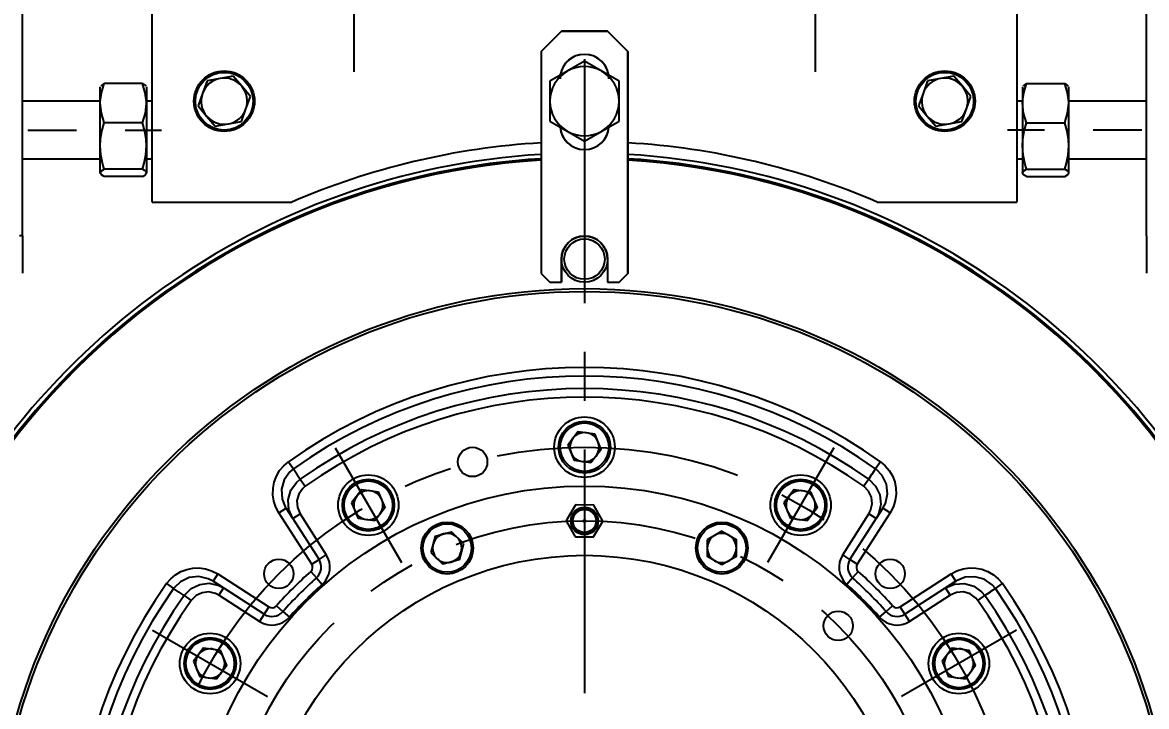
# Model space of a CAD drawing. Extents: x 4154 to 4364, y 2392 to 2546.
# Drawn here: x 4189.86 to 4220.61, y 2438.94 to 2457.64 of the extents above; entities that cross this region are included whole.
import ezdxf

# ---------------------------------------------------------------- set-up
doc = ezdxf.new("R2010")
doc.units = 0
doc.header["$LTSCALE"] = 1.5
doc.header["$MEASUREMENT"] = 0
doc.header["$PDSIZE"] = -1
doc.linetypes.add('CENTER', pattern=[10.16, 6.35, -1.27, 1.27, -1.27])
doc.layers.get('0').update_dxf_attribs({"color": 2})
doc.layers.add('1', color=7, linetype='Continuous')
doc.layers.add('SL', color=7, linetype='Continuous')
doc.styles.add('KWHS', font='ROMANS', dxfattribs={"bigfont": 'GHS'})
doc.styles.get("Standard").update_dxf_attribs({"font": 'romans.shx', "width": 0.9})
doc.dimstyles.get("Standard").update_dxf_attribs({"dimtxt": 0.18, "dimasz": 0.18, "dimexe": 0.18, "dimexo": 0.0625, "dimgap": 0.09, "dimtad": 0, "dimtih": 1, "dimtoh": 1, "dimdec": 4, "dimzin": 0, "dimdsep": 46, "dimtxsty": 'Standard', "dimcen": 0.09, "dimadec": 0, "dimazin": 0, "dimtfac": 1, "dimtdec": 4, "dimtofl": 0, "dimtmove": 0, "dimatfit": 0, "dimfxl": 1, "dimtolj": 1, "dimtzin": 0, "dimarcsym": 0})

# ---------------------------------------------------------------- blocks, each defined once
blk = doc.blocks.new('*D64')
at = {"layer": '1', "color": 1, "linetype": 'Continuous', "lineweight": 0}
for p, q in [((4198.823, 2477.369), (4160.116, 2477.369)), ((4160.616, 2475.869), (4160.616, 2412.051)), ((4175.171, 2410.551), (4160.116, 2410.551))]:
    blk.add_line(p, q, dxfattribs=at)
at = {"layer": '1', "color": 1, "linetype": 'Continuous'}
for points in [[(4160.366, 2475.869), (4160.866, 2475.869), (4160.616, 2477.369)], [(4160.366, 2412.051), (4160.866, 2412.051), (4160.616, 2410.551)]]:
    blk.add_solid(points, dxfattribs=at)
at = {"layer": 'Defpoints', "color": 0, "linetype": 'Continuous'}
for p in [(4199.323, 2477.369), (4160.616, 2410.551), (4175.671, 2410.551)]:
    blk.add_point(p, dxfattribs=at)
at = {"layer": '1', "color": 1, "linetype": 'Continuous', "insert": (4159.366, 2443.96), "char_height": 1.5, "attachment_point": 5, "rotation": 90, "style": 'KWHS'}
blk.add_mtext('\\A1;847.5', dxfattribs=at)

msp = doc.modelspace()

# ---------------------------------------------------------------- linework, layer by layer
at = {"color": 7, "linetype": 'Continuous'}
for p, q in [((4189.86238, 2451.81106), (4189.86238, 2468.65732)), ((4220.61051, 2451.81106), (4220.61051, 2468.65732)), ((4193.41024, 2452.73137), (4193.41024, 2458.25026)), ((4217.06264, 2458.25026), (4217.06264, 2452.73137)), ((4204.60571, 2457.40181), (4204.05382, 2456.84992)), ((4204.05382, 2456.84992), (4204.60571, 2457.40181)), ((4205.86717, 2457.40181), (4204.60571, 2457.40181)), ((4204.60571, 2457.40181), (4205.86717, 2457.40181)), ((4206.41906, 2456.84992), (4205.86717, 2457.40181)), ((4205.86717, 2457.40181), (4206.41906, 2456.84992)), ((4204.05382, 2456.84992), (4204.05382, 2450.77914)), ((4204.05382, 2456.84992), (4204.05382, 2450.77914)), ((4206.41906, 2450.77914), (4206.41906, 2456.84992)), ((4206.41906, 2456.84992), (4206.41906, 2450.77914)), ((4205.23644, 2456.58327), (4204.76339, 2456.31016)), ((4205.70949, 2456.31016), (4205.23644, 2456.58327)), ((4195.62643, 2456.17662), (4195.26818, 2456.11132)), ((4195.86211, 2455.89901), (4195.62643, 2456.17662)), ((4204.76339, 2456.31016), (4204.29035, 2456.03704)), ((4206.18254, 2456.03704), (4205.70949, 2456.31016)), ((4215.33677, 2456.17662), (4214.97852, 2456.11132)), ((4215.57244, 2455.89901), (4215.33677, 2456.17662)), ((4191.9911, 2455.4372), (4191.9911, 2455.88502)), ((4192.02009, 2455.92325), (4192.00566, 2455.89789)), ((4192.09672, 2455.97219), (4192.02009, 2455.92325)), ((4192.02308, 2455.72411), (4192.09672, 2455.97219)), ((4193.14693, 2455.97219), (4192.09672, 2455.97219)), ((4193.22058, 2455.72411), (4193.14693, 2455.97219)), ((4193.14693, 2455.97219), (4193.22357, 2455.92325)), ((4193.22357, 2455.92325), (4193.238, 2455.89789)), ((4193.25256, 2455.88502), (4193.25256, 2455.4372)), ((4194.90993, 2456.04603), (4194.78735, 2455.70313)), ((4195.26818, 2456.11132), (4194.90993, 2456.04603)), ((4196.09778, 2455.6214), (4195.86211, 2455.89901)), ((4204.29035, 2456.03704), (4204.29035, 2455.49081)), ((4206.18254, 2455.49081), (4206.18254, 2456.03704)), ((4214.62027, 2456.04603), (4214.49769, 2455.70313)), ((4214.97852, 2456.11132), (4214.62027, 2456.04603)), ((4215.80811, 2455.6214), (4215.57244, 2455.89901)), ((4217.22033, 2455.88502), (4217.22033, 2455.4372)), ((4217.24932, 2455.92325), (4217.23489, 2455.89789)), ((4217.32595, 2455.97219), (4217.24932, 2455.92325)), ((4217.25231, 2455.72411), (4217.32595, 2455.97219)), ((4217.32595, 2455.97219), (4218.37616, 2455.97219)), ((4218.44981, 2455.72411), (4218.37616, 2455.97219)), ((4218.37616, 2455.97219), (4218.4528, 2455.92325)), ((4218.4528, 2455.92325), (4218.46723, 2455.89789)), ((4218.48179, 2455.4372), (4218.48179, 2455.88502)), ((4191.99167, 2455.47525), (4192.02308, 2455.72411)), ((4193.25198, 2455.47525), (4193.22058, 2455.72411)), ((4194.78735, 2455.70313), (4194.66477, 2455.36023)), ((4195.9752, 2455.2785), (4196.09778, 2455.6214)), ((4214.49769, 2455.70313), (4214.37511, 2455.36023)), ((4215.68553, 2455.2785), (4215.80811, 2455.6214)), ((4215.68553, 2455.2785), (4215.80811, 2455.6214)), ((4217.2209, 2455.47525), (4217.25231, 2455.72411)), ((4218.48121, 2455.47525), (4218.44981, 2455.72411)), ((4191.9911, 2455.49081), (4189.86238, 2455.49081)), ((4191.9911, 2455.4372), (4191.99167, 2455.47525)), ((4191.9911, 2454.2673), (4191.9911, 2455.4372)), ((4192.02009, 2455.16431), (4191.9911, 2455.4372)), ((4193.22357, 2455.16431), (4193.25256, 2455.4372)), ((4193.25256, 2455.4372), (4193.25198, 2455.47525)), ((4193.41024, 2455.49081), (4193.25256, 2455.49081)), ((4193.25256, 2455.4372), (4193.25256, 2454.2673)), ((4194.66477, 2455.36023), (4194.90044, 2455.08262)), ((4195.85262, 2454.9356), (4195.9752, 2455.2785)), ((4204.29035, 2455.49081), (4204.29035, 2454.94459)), ((4206.18254, 2454.94459), (4206.18254, 2455.49081)), ((4214.37511, 2455.36023), (4214.61078, 2455.08262)), ((4215.56295, 2454.9356), (4215.68553, 2455.2785)), ((4215.56295, 2454.9356), (4215.68553, 2455.2785)), ((4217.22033, 2455.49081), (4217.06264, 2455.49081)), ((4217.22033, 2455.4372), (4217.2209, 2455.47525)), ((4217.22033, 2455.4372), (4217.22033, 2454.2673)), ((4217.24932, 2455.16431), (4217.22033, 2455.4372)), ((4218.4528, 2455.16431), (4218.48179, 2455.4372)), ((4218.48179, 2455.4372), (4218.48121, 2455.47525)), ((4220.61051, 2455.49081), (4218.48179, 2455.49081)), ((4218.48179, 2454.2673), (4218.48179, 2455.4372)), ((4192.09672, 2454.9022), (4192.02009, 2455.16431)), ((4193.14693, 2454.9022), (4193.22357, 2455.16431)), ((4194.90044, 2455.08262), (4195.13611, 2454.80501)), ((4195.49436, 2454.8703), (4195.85262, 2454.9356)), ((4204.29035, 2454.94459), (4204.76339, 2454.67147)), ((4205.70949, 2454.67147), (4206.18254, 2454.94459)), ((4214.61078, 2455.08262), (4214.84645, 2454.80501)), ((4215.2047, 2454.8703), (4215.56295, 2454.9356)), ((4217.32595, 2454.9022), (4217.24932, 2455.16431)), ((4218.37616, 2454.9022), (4218.4528, 2455.16431)), ((4191.99947, 2454.44008), (4192.0359, 2454.67216)), ((4192.0359, 2454.67216), (4192.09672, 2454.9022)), ((4193.14693, 2454.9022), (4192.09672, 2454.9022)), ((4193.20775, 2454.67216), (4193.14693, 2454.9022)), ((4193.24418, 2454.44008), (4193.20775, 2454.67216)), ((4195.13611, 2454.80501), (4195.49436, 2454.8703)), ((4204.76339, 2454.67147), (4205.23644, 2454.39836)), ((4205.23644, 2454.39836), (4205.70949, 2454.67147)), ((4214.84645, 2454.80501), (4215.2047, 2454.8703)), ((4217.2287, 2454.44008), (4217.26513, 2454.67216)), ((4217.26513, 2454.67216), (4217.32595, 2454.9022)), ((4217.32595, 2454.9022), (4218.37616, 2454.9022)), ((4218.43699, 2454.67216), (4218.37616, 2454.9022)), ((4218.47341, 2454.44008), (4218.43699, 2454.67216)), ((4191.9911, 2454.2673), (4191.99947, 2454.44008)), ((4193.25256, 2454.2673), (4193.24418, 2454.44008)), ((4217.22033, 2454.2673), (4217.2287, 2454.44008)), ((4218.48179, 2454.2673), (4218.47341, 2454.44008)), ((4191.9911, 2453.53251), (4191.9911, 2454.2673)), ((4192.0072, 2454.02703), (4191.9911, 2454.2673)), ((4192.05194, 2453.79284), (4192.0072, 2454.02703)), ((4193.19172, 2453.79284), (4193.23645, 2454.02703)), ((4193.23645, 2454.02703), (4193.25256, 2454.2673)), ((4193.25256, 2454.2673), (4193.25256, 2453.53251)), ((4217.22033, 2454.2673), (4217.22033, 2453.53251)), ((4217.23644, 2454.02703), (4217.22033, 2454.2673)), ((4217.28117, 2453.79284), (4217.23644, 2454.02703)), ((4218.42095, 2453.79284), (4218.46568, 2454.02703)), ((4218.46568, 2454.02703), (4218.48179, 2454.2673)), ((4218.48179, 2453.53251), (4218.48179, 2454.2673)), ((4189.86238, 2453.91399), (4191.9911, 2453.91399)), ((4192.09672, 2453.63241), (4192.05194, 2453.79284)), ((4193.14693, 2453.63241), (4193.19172, 2453.79284)), ((4193.25256, 2453.91399), (4193.41024, 2453.91399)), ((4217.06264, 2453.91399), (4217.22033, 2453.91399)), ((4217.32595, 2453.63241), (4217.28117, 2453.79284)), ((4218.37616, 2453.63241), (4218.42095, 2453.79284)), ((4218.48179, 2453.91399), (4220.61051, 2453.91399)), ((4191.9911, 2453.53251), (4191.99167, 2453.53961)), ((4191.9911, 2453.51978), (4191.9911, 2453.53251)), ((4192.02009, 2453.48155), (4191.9911, 2453.53251)), ((4191.99167, 2453.53961), (4192.02308, 2453.58608)), ((4192.09672, 2453.43261), (4192.02009, 2453.48155)), ((4192.02308, 2453.58608), (4192.09672, 2453.63241)), ((4193.14693, 2453.63241), (4192.09672, 2453.63241)), ((4193.14693, 2453.43261), (4192.09672, 2453.43261)), ((4193.22058, 2453.58608), (4193.14693, 2453.63241)), ((4193.14693, 2453.43261), (4193.22357, 2453.48155)), ((4193.25198, 2453.53961), (4193.22058, 2453.58608)), ((4193.22357, 2453.48155), (4193.25256, 2453.53251)), ((4193.25256, 2453.53251), (4193.25198, 2453.53961)), ((4193.25256, 2453.53251), (4193.25256, 2453.51978)), ((4217.22033, 2453.53251), (4217.2209, 2453.53961)), ((4217.22033, 2453.53251), (4217.22033, 2453.51978)), ((4217.24932, 2453.48155), (4217.22033, 2453.53251)), ((4217.2209, 2453.53961), (4217.25231, 2453.58608)), ((4217.32595, 2453.43261), (4217.24932, 2453.48155)), ((4217.25231, 2453.58608), (4217.32595, 2453.63241)), ((4217.32595, 2453.63241), (4218.37616, 2453.63241)), ((4217.32595, 2453.43261), (4218.37616, 2453.43261)), ((4218.44981, 2453.58608), (4218.37616, 2453.63241)), ((4218.37616, 2453.43261), (4218.4528, 2453.48155)), ((4218.48121, 2453.53961), (4218.44981, 2453.58608)), ((4218.4528, 2453.48155), (4218.48179, 2453.53251)), ((4218.48179, 2453.53251), (4218.48121, 2453.53961)), ((4218.48179, 2453.51978), (4218.48179, 2453.53251)), ((4193.41024, 2452.73137), (4194.98707, 2452.73137)), ((4194.98707, 2452.73137), (4197.23065, 2452.73137)), ((4213.24224, 2452.73137), (4215.48582, 2452.73137)), ((4215.48582, 2452.73137), (4217.06264, 2452.73137)), ((4189.86238, 2451.81106), (4189.78354, 2451.81106)), ((4204.60571, 2450.54261), (4204.60571, 2451.17334)), ((4204.60571, 2451.17334), (4204.60571, 2450.54261)), ((4205.86717, 2451.17334), (4205.86717, 2450.54261)), ((4205.86717, 2451.17334), (4205.86717, 2450.54261)), ((4204.05382, 2450.77914), (4204.29035, 2450.54261)), ((4204.05382, 2450.77914), (4204.29035, 2450.54261)), ((4206.18254, 2450.54261), (4206.41906, 2450.77914)), ((4206.41906, 2450.77914), (4206.18254, 2450.54261)), ((4204.29035, 2450.54261), (4204.60571, 2450.54261)), ((4204.29035, 2450.54261), (4204.60571, 2450.54261)), ((4205.86717, 2450.54261), (4206.18254, 2450.54261)), ((4205.86717, 2450.54261), (4206.18254, 2450.54261)), ((4205.06008, 2446.45516), (4204.77993, 2446.08977)), ((4205.06008, 2446.45516), (4205.51659, 2446.39524)), ((4205.69295, 2445.96994), (4205.51659, 2446.39524)), ((4204.77993, 2446.08977), (4204.9563, 2445.66446)), ((4205.69295, 2445.96994), (4205.41281, 2445.60454)), ((4196.89758, 2445.38977), (4197.00893, 2445.52233)), ((4197.00893, 2445.52233), (4197.14115, 2445.634)), ((4197.14115, 2445.634), (4197.27684, 2445.4424)), ((4197.27684, 2445.4424), (4197.17518, 2445.35644)), ((4197.27684, 2445.4424), (4197.366, 2445.30271)), ((4205.41281, 2445.60454), (4204.9563, 2445.66446)), ((4213.10312, 2445.2968), (4213.19604, 2445.4424)), ((4213.33174, 2445.634), (4213.19604, 2445.4424)), ((4213.22754, 2445.41887), (4213.19604, 2445.4424)), ((4213.3822, 2445.25597), (4213.22754, 2445.41887)), ((4213.33174, 2445.634), (4213.463, 2445.52313)), ((4213.463, 2445.52313), (4213.57392, 2445.39191)), ((4196.74881, 2445.07715), (4196.81005, 2445.24039)), ((4196.81005, 2445.24039), (4196.89758, 2445.38977)), ((4197.02243, 2445.13919), (4196.95039, 2444.88125)), ((4197.17518, 2445.35644), (4197.02243, 2445.13919)), ((4197.36089, 2445.06722), (4197.46185, 2445.15249)), ((4197.366, 2445.30271), (4197.36977, 2445.2968)), ((4197.36977, 2445.2968), (4197.46185, 2445.15249)), ((4197.46185, 2445.15249), (4197.59778, 2444.96106)), ((4213.01103, 2445.15249), (4212.8751, 2444.96106)), ((4213.01103, 2445.15249), (4213.10018, 2445.2922)), ((4213.01103, 2445.15249), (4213.19724, 2444.96624)), ((4213.10018, 2445.2922), (4213.10312, 2445.2968)), ((4213.4961, 2445.01814), (4213.3822, 2445.25597)), ((4213.57392, 2445.39191), (4213.66106, 2445.24386)), ((4213.66106, 2445.24386), (4213.72241, 2445.08339)), ((4196.71246, 2444.73101), (4196.71585, 2444.90593)), ((4196.71585, 2444.90593), (4196.74881, 2445.07715)), ((4196.95039, 2444.88125), (4196.96828, 2444.61274)), ((4197.13478, 2444.59409), (4197.20767, 2444.85071)), ((4197.20767, 2444.85071), (4197.36089, 2445.06722)), ((4197.52714, 2444.90132), (4197.42005, 2444.74951)), ((4197.59778, 2444.96106), (4197.52714, 2444.90132)), ((4199.14698, 2444.87075), (4198.86683, 2444.50536)), ((4199.14698, 2444.87075), (4199.60349, 2444.81083)), ((4199.77985, 2444.38552), (4199.60349, 2444.81083)), ((4210.97318, 2444.87075), (4210.69303, 2444.50536)), ((4210.97318, 2444.87075), (4211.42969, 2444.81083)), ((4211.60605, 2444.38552), (4211.42969, 2444.81083)), ((4213.00535, 2444.83054), (4212.8751, 2444.96106)), ((4213.0851, 2444.66432), (4213.00535, 2444.83054)), ((4213.19724, 2444.96624), (4213.31149, 2444.72929)), ((4213.52544, 2444.75472), (4213.4961, 2445.01814)), ((4213.72241, 2445.08339), (4213.75602, 2444.91429)), ((4213.75602, 2444.91429), (4213.76119, 2444.74194)), ((4196.73838, 2444.55799), (4196.71246, 2444.73101)), ((4196.79319, 2444.39187), (4196.73838, 2444.55799)), ((4196.96828, 2444.61274), (4197.05219, 2444.40087)), ((4197.15156, 2444.32731), (4197.13478, 2444.59409)), ((4197.42005, 2444.74951), (4197.36933, 2444.56941)), ((4197.36933, 2444.56941), (4197.38146, 2444.38206)), ((4198.86683, 2444.50536), (4199.0432, 2444.08005)), ((4210.69303, 2444.50536), (4210.8694, 2444.08005)), ((4213.06451, 2444.29868), (4213.10575, 2444.48043)), ((4213.10575, 2444.48043), (4213.0851, 2444.66432)), ((4213.31149, 2444.72929), (4213.34149, 2444.46736)), ((4213.39896, 2444.365), (4213.46625, 2444.4941)), ((4213.46625, 2444.4941), (4213.52544, 2444.75472)), ((4213.73718, 2444.56996), (4213.68501, 2444.40433)), ((4213.76119, 2444.74194), (4213.73718, 2444.56996)), ((4196.8749, 2444.2372), (4196.79319, 2444.39187)), ((4196.8749, 2444.2372), (4197.07393, 2444.365)), ((4197.77558, 2442.83452), (4196.8749, 2444.2372)), ((4197.05219, 2444.40087), (4197.07393, 2444.365)), ((4197.07393, 2444.365), (4197.9746, 2442.96232)), ((4197.25594, 2444.08153), (4197.07393, 2444.365)), ((4197.25594, 2444.08153), (4197.15156, 2444.32731)), ((4197.25594, 2444.08153), (4197.45497, 2444.20933)), ((4197.38146, 2444.38206), (4197.45497, 2444.20933)), ((4197.45497, 2444.20933), (4198.17363, 2443.09012)), ((4199.77985, 2444.38552), (4199.49971, 2444.02013)), ((4204.97659, 2444.4335), (4204.74344, 2444.03805)), ((4205.46995, 2444.44871), (4205.01091, 2444.4529)), ((4205.72981, 2444.02905), (4205.50391, 2444.42869)), ((4211.60605, 2444.38552), (4211.32591, 2444.02013)), ((4212.29925, 2443.09012), (4213.01791, 2444.20933)), ((4212.49828, 2442.96232), (4213.39896, 2444.365)), ((4213.59798, 2444.2372), (4212.69731, 2442.83452)), ((4213.01791, 2444.20933), (4213.06451, 2444.29868)), ((4213.21694, 2444.08153), (4213.01791, 2444.20933)), ((4213.39896, 2444.365), (4213.21694, 2444.08153)), ((4213.28317, 2444.20865), (4213.21694, 2444.08153)), ((4213.34149, 2444.46736), (4213.28317, 2444.20865)), ((4213.59798, 2444.2372), (4213.39896, 2444.365)), ((4213.68501, 2444.40433), (4213.59798, 2444.2372)), ((4199.49971, 2444.02013), (4199.0432, 2444.08005)), ((4204.74308, 2443.99863), (4204.96897, 2443.59899)), ((4205.49629, 2443.59418), (4205.72945, 2443.98963)), ((4211.32591, 2444.02013), (4210.8694, 2444.08005)), ((4201.15383, 2443.59706), (4201.03565, 2443.15206)), ((4201.15383, 2443.59706), (4201.5983, 2443.71722)), ((4201.92459, 2443.39237), (4201.5983, 2443.71722)), ((4205.00293, 2443.57897), (4205.46198, 2443.57478)), ((4208.99174, 2443.73264), (4208.59352, 2443.50154)), ((4208.99174, 2443.73264), (4209.39099, 2443.50332)), ((4201.92459, 2443.39237), (4201.80641, 2442.94737)), ((4208.59352, 2443.50154), (4208.59454, 2443.04112)), ((4209.39202, 2443.04289), (4209.39099, 2443.50332)), ((4197.77558, 2442.83452), (4197.9746, 2442.96232)), ((4197.9746, 2442.96232), (4198.17363, 2443.09012)), ((4201.03565, 2443.15206), (4201.36194, 2442.82722)), ((4201.80641, 2442.94737), (4201.36194, 2442.82722)), ((4208.99379, 2442.81179), (4208.59454, 2443.04112)), ((4209.39202, 2443.04289), (4208.99379, 2442.81179)), ((4212.49828, 2442.96232), (4212.29925, 2443.09012)), ((4212.69731, 2442.83452), (4212.49828, 2442.96232)), ((4194.19623, 2442.62827), (4194.3567, 2442.68962)), ((4194.3567, 2442.68962), (4194.52581, 2442.72323)), ((4194.52581, 2442.72323), (4194.69815, 2442.72839)), ((4194.69815, 2442.72839), (4194.87013, 2442.70439)), ((4194.87013, 2442.70439), (4195.03576, 2442.65222)), ((4195.03576, 2442.65222), (4195.20289, 2442.56519)), ((4197.74763, 2442.63145), (4197.90474, 2442.45465)), ((4212.72525, 2442.63145), (4212.56814, 2442.45465)), ((4215.27, 2442.56519), (4215.42467, 2442.6469)), ((4215.42467, 2442.6469), (4215.59078, 2442.70171)), ((4215.59078, 2442.70171), (4215.7638, 2442.72764)), ((4215.7638, 2442.72764), (4215.93872, 2442.72425)), ((4215.93872, 2442.72425), (4216.10994, 2442.69129)), ((4216.10994, 2442.69129), (4216.27319, 2442.63005)), ((4193.80609, 2442.29895), (4193.91696, 2442.43021)), ((4193.91696, 2442.43021), (4194.04818, 2442.54113)), ((4194.18412, 2442.34941), (4194.02123, 2442.19475)), ((4194.04818, 2442.54113), (4194.19623, 2442.62827)), ((4194.42195, 2442.4633), (4194.18412, 2442.34941)), ((4194.68537, 2442.49264), (4194.42195, 2442.4633)), ((4194.946, 2442.43346), (4194.68537, 2442.49264)), ((4195.07509, 2442.36617), (4194.946, 2442.43346)), ((4195.20289, 2442.56519), (4195.07509, 2442.36617)), ((4195.07509, 2442.36617), (4195.35856, 2442.18415)), ((4196.47777, 2441.46549), (4195.07509, 2442.36617)), ((4195.20289, 2442.56519), (4196.60557, 2441.66451)), ((4197.90474, 2442.45465), (4198.06185, 2442.27784)), ((4212.56814, 2442.45465), (4212.41104, 2442.27784)), ((4213.86731, 2441.66451), (4215.27, 2442.56519)), ((4215.39779, 2442.36617), (4213.99511, 2441.46549)), ((4215.11433, 2442.18415), (4215.39779, 2442.36617)), ((4215.39779, 2442.36617), (4215.27, 2442.56519)), ((4215.43366, 2442.3879), (4215.39779, 2442.36617)), ((4215.64553, 2442.47181), (4215.43366, 2442.3879)), ((4215.91405, 2442.4897), (4215.64553, 2442.47181)), ((4216.17198, 2442.41766), (4215.91405, 2442.4897)), ((4216.38923, 2442.26491), (4216.17198, 2442.41766)), ((4216.27319, 2442.63005), (4216.42256, 2442.54251)), ((4216.42256, 2442.54251), (4216.55512, 2442.43116)), ((4216.55512, 2442.43116), (4216.66679, 2442.29895)), ((4193.80609, 2442.29895), (4193.99769, 2442.16325)), ((4194.02123, 2442.19475), (4193.99769, 2442.16325)), ((4194.1433, 2442.07032), (4193.99769, 2442.16325)), ((4194.14789, 2442.06739), (4194.1433, 2442.07032)), ((4194.2876, 2441.97824), (4194.14789, 2442.06739)), ((4194.2876, 2441.97824), (4194.47385, 2442.16444)), ((4194.47385, 2442.16444), (4194.7108, 2442.2787)), ((4194.77578, 2442.05231), (4194.60955, 2441.97256)), ((4194.7108, 2442.2787), (4194.97274, 2442.3087)), ((4194.95966, 2442.07296), (4194.77578, 2442.05231)), ((4195.14141, 2442.03172), (4194.95966, 2442.07296)), ((4194.97274, 2442.3087), (4195.23144, 2442.25038)), ((4195.23076, 2441.98512), (4195.14141, 2442.03172)), ((4195.35856, 2442.18415), (4195.23076, 2441.98512)), ((4195.23144, 2442.25038), (4195.35856, 2442.18415)), ((4215.11433, 2442.18415), (4215.3601, 2442.28854)), ((4215.24212, 2441.98512), (4215.11433, 2442.18415)), ((4215.41485, 2442.05863), (4215.24212, 2441.98512)), ((4215.3601, 2442.28854), (4215.62688, 2442.30531)), ((4215.6022, 2442.07077), (4215.41485, 2442.05863)), ((4215.7823, 2442.02004), (4215.6022, 2442.07077)), ((4215.62688, 2442.30531), (4215.8835, 2442.23242)), ((4215.93411, 2441.91295), (4215.7823, 2442.02004)), ((4215.8835, 2442.23242), (4216.10001, 2442.0792)), ((4216.10001, 2442.0792), (4216.18529, 2441.97824)), ((4216.32959, 2442.07032), (4216.18529, 2441.97824)), ((4216.3355, 2442.07409), (4216.32959, 2442.07032)), ((4216.47519, 2442.16325), (4216.3355, 2442.07409)), ((4216.47519, 2442.16325), (4216.38923, 2442.26491)), ((4216.47519, 2442.16325), (4216.66679, 2442.29895)), ((4194.2876, 2441.97824), (4194.47903, 2441.84231)), ((4194.60955, 2441.97256), (4194.47903, 2441.84231)), ((4196.34998, 2441.26646), (4195.23076, 2441.98512)), ((4215.24212, 2441.98512), (4214.12291, 2441.26646)), ((4215.99385, 2441.84231), (4215.93411, 2441.91295)), ((4215.99385, 2441.84231), (4216.18529, 2441.97824)), ((4196.47777, 2441.46549), (4196.34998, 2441.26646)), ((4196.60557, 2441.66451), (4196.47777, 2441.46549)), ((4196.80864, 2441.69246), (4196.98545, 2441.53535)), ((4196.98545, 2441.53535), (4197.16225, 2441.37824)), ((4213.31063, 2441.37824), (4213.48744, 2441.53535)), ((4213.48744, 2441.53535), (4213.66425, 2441.69246)), ((4213.99511, 2441.46549), (4213.86731, 2441.66451)), ((4214.12291, 2441.26646), (4213.99511, 2441.46549)), ((4194.81829, 2440.54206), (4194.53814, 2440.17667)), ((4194.81829, 2440.54206), (4195.2748, 2440.48214)), ((4195.45116, 2440.05683), (4195.2748, 2440.48214)), ((4215.30187, 2440.54206), (4215.02172, 2440.17667)), ((4215.30187, 2440.54206), (4215.75838, 2440.48214)), ((4215.93474, 2440.05683), (4215.75838, 2440.48214)), ((4194.53814, 2440.17667), (4194.71451, 2439.75136)), ((4215.02172, 2440.17667), (4215.19809, 2439.75136)), ((4195.45116, 2440.05683), (4195.17102, 2439.69144)), ((4215.93474, 2440.05683), (4215.6546, 2439.69144)), ((4195.17102, 2439.69144), (4194.71451, 2439.75136)), ((4215.6546, 2439.69144), (4215.19809, 2439.75136))]:
    msp.add_line(p, q, dxfattribs=at)
for centre, radius in [((4195.38127, 2455.49081), 0.82783), ((4195.38127, 2455.49081), 0.78841), ((4215.09161, 2455.49081), 0.82783), ((4215.09161, 2455.49081), 0.78841), ((4205.23644, 2451.17334), 0.63073), ((4205.23644, 2451.17334), 0.55189), ((4205.23644, 2434.20365), 16.16248), ((4205.23644, 2434.20365), 16.08364), ((4205.23644, 2446.02985), 0.82783), ((4205.23644, 2446.02985), 0.70957), ((4205.23644, 2446.02985), 0.66227), ((4202.1756, 2445.62688), 0.40209), ((4199.32334, 2444.44544), 0.82783), ((4199.32334, 2444.44544), 0.70957), ((4199.32334, 2444.44544), 0.66227), ((4211.14954, 2444.44544), 0.82783), ((4211.14954, 2444.44544), 0.70957), ((4211.14954, 2444.44544), 0.66227), ((4205.23644, 2444.01384), 0.37693), ((4205.23644, 2444.01384), 0.34977), ((4205.23644, 2444.01384), 0.34923), ((4205.23644, 2444.01384), 0.31537), ((4201.48012, 2443.27222), 0.70957), ((4201.48012, 2443.27222), 0.66227), ((4205.23644, 2444.01384), 0.02994), ((4208.99277, 2443.27222), 0.70957), ((4208.99277, 2443.27222), 0.66227), ((4196.87405, 2442.56604), 0.40209), ((4213.59883, 2442.56604), 0.40209), ((4212.17722, 2441.14443), 0.40209), ((4194.99465, 2440.11675), 0.82783), ((4194.99465, 2440.11675), 0.70957), ((4215.47823, 2440.11675), 0.82783), ((4215.47823, 2440.11675), 0.70957), ((4194.99465, 2440.11675), 0.66227), ((4215.47823, 2440.11675), 0.66227)]:
    msp.add_circle(centre, radius, dxfattribs=at)
for centre, radius, start, end in [((4205.23644, 2456.10093), 0.67015, 0, 180), ((4205.23644, 2456.10093), 0.67015, 9.494711, 170.779087), ((4205.23644, 2455.49081), 0.9461, 120, 180), ((4205.23644, 2455.49081), 0.9461, 60, 120), ((4205.23644, 2455.49081), 0.9461, 0, 60), ((4195.38127, 2455.49081), 0.63073, 100.329038, 160.329038), ((4195.38127, 2455.49081), 0.63073, 40.329038, 100.329038), ((4195.38127, 2455.49081), 0.63073, 340.329038, 40.329038), ((4215.09161, 2455.49081), 0.63073, 100.329038, 160.329038), ((4215.09161, 2455.49081), 0.63073, 40.329038, 100.329038), ((4215.09161, 2455.49081), 0.63073, 340.329038, 40.329038), ((4215.09161, 2455.49081), 0.63073, 340.329038, 40.329038), ((4195.38127, 2455.49081), 0.63073, 160.329038, 220.329038), ((4215.09161, 2455.49081), 0.63073, 160.329038, 220.329038), ((4195.38127, 2455.49081), 0.63073, 280.329038, 340.329038), ((4205.23644, 2455.49081), 0.9461, 180, 240), ((4205.23644, 2455.49081), 0.9461, 300, 0), ((4215.09161, 2455.49081), 0.63073, 280.329038, 340.329038), ((4215.09161, 2455.49081), 0.63073, 280.329038, 340.329038), ((4195.38127, 2455.49081), 0.63073, 220.329038, 280.329038), ((4215.09161, 2455.49081), 0.63073, 220.329038, 280.329038), ((4205.23644, 2454.83947), 0.67015, 180, 0), ((4205.23644, 2454.83947), 0.67015, 185.392237, 354.763258), ((4205.23644, 2455.49081), 0.9461, 240, 300), ((4205.23644, 2451.17334), 0.63073, 0, 180), ((4205.23644, 2434.20365), 14.00667, 54.692805, 125.307195), ((4205.23644, 2434.20365), 13.77188, 54.692805, 125.307195), ((4205.23644, 2434.20365), 13.42838, 54.62207, 125.37793), ((4205.23644, 2434.20365), 13.1936, 54.62207, 125.37793), ((4205.23644, 2446.02985), 0.39874, 82.522674, 142.522674), ((4205.23644, 2446.02985), 0.39874, 22.522674, 82.522674), ((4205.23644, 2446.02985), 0.39874, 142.522674, 202.522674), ((4205.23644, 2446.02985), 0.39874, 322.522674, 22.522674), ((4205.23644, 2446.02985), 0.39874, 202.522674, 262.522674), ((4205.23644, 2446.02985), 0.39874, 262.522674, 322.522674), ((4199.32334, 2444.44544), 0.39874, 82.522674, 142.522674), ((4199.32334, 2444.44544), 0.39874, 22.522674, 82.522674), ((4211.14954, 2444.44544), 0.39874, 82.522674, 142.522674), ((4211.14954, 2444.44544), 0.39874, 22.522674, 82.522674), ((4199.32334, 2444.44544), 0.39874, 142.522674, 202.522674), ((4199.32334, 2444.44544), 0.39874, 322.522674, 22.522674), ((4211.14954, 2444.44544), 0.39874, 142.522674, 202.522674), ((4211.14954, 2444.44544), 0.39874, 322.522674, 22.522674), ((4199.32334, 2444.44544), 0.39874, 202.522674, 262.522674), ((4199.32334, 2444.44544), 0.39874, 262.522674, 322.522674), ((4205.01055, 2444.41348), 0.03942, 89.477001, 149.477001), ((4205.46959, 2444.40929), 0.03942, 29.477001, 89.477001), ((4211.14954, 2444.44544), 0.39874, 202.522674, 262.522674), ((4211.14954, 2444.44544), 0.39874, 262.522674, 322.522674), ((4204.7774, 2444.01803), 0.03942, 149.477001, 209.477001), ((4205.69549, 2444.00965), 0.03942, 329.477001, 29.477001), ((4201.48012, 2443.27222), 0.39874, 105.127333, 165.127333), ((4201.48012, 2443.27222), 0.39874, 45.127333, 105.127333), ((4201.48012, 2443.27222), 0.39874, 345.127333, 45.127333), ((4205.00329, 2443.61839), 0.03942, 209.477001, 269.477001), ((4205.46234, 2443.6142), 0.03942, 269.477001, 329.477001), ((4208.99277, 2443.27222), 0.39874, 120.127333, 180.127333), ((4208.99277, 2443.27222), 0.39874, 60.127333, 120.127333), ((4208.99277, 2443.27222), 0.39874, 0.127333, 60.127333), ((4201.48012, 2443.27222), 0.39874, 165.127333, 225.127333), ((4208.99277, 2443.27222), 0.39874, 180.127333, 240.127333), ((4208.99277, 2443.27222), 0.39874, 300.127333, 0.127333), ((4197.64289, 2442.74932), 0.39421, 311.623775, 32.705002), ((4197.64289, 2442.74932), 0.63073, 311.623775, 32.705002), ((4201.48012, 2443.27222), 0.39874, 225.127333, 285.127333), ((4201.48012, 2443.27222), 0.39874, 285.127333, 345.127333), ((4212.82999, 2442.74932), 0.63073, 147.294998, 228.376225), ((4212.82999, 2442.74932), 0.39421, 147.294998, 228.376225), ((4205.23644, 2434.20365), 11.27431, 131.623775, 138.376225), ((4197.64289, 2442.74932), 0.15768, 311.623775, 32.705002), ((4208.99277, 2443.27222), 0.39874, 240.127333, 300.127333), ((4212.82999, 2442.74932), 0.15768, 147.294998, 228.376225), ((4205.23644, 2434.20365), 11.27431, 41.623775, 48.376225), ((4205.23644, 2434.20365), 11.03779, 131.623775, 138.376225), ((4205.23644, 2434.20365), 11.03779, 41.623775, 48.376225), ((4205.23644, 2434.20365), 14.00667, 144.692805, 215.307195), ((4205.23644, 2434.20365), 13.77188, 144.692805, 215.307195), ((4205.23644, 2434.20365), 10.80126, 131.623775, 138.376225), ((4205.23644, 2434.20365), 10.80126, 41.623775, 48.376225), ((4205.23644, 2434.20365), 13.77188, 324.692805, 35.307195), ((4205.23644, 2434.20365), 14.00667, 324.692805, 35.307195), ((4205.23644, 2434.20365), 13.42838, 144.62207, 215.37793), ((4205.23644, 2434.20365), 13.1936, 144.62207, 215.37793), ((4205.23644, 2434.20365), 13.1936, 324.62207, 35.37793), ((4205.23644, 2434.20365), 13.42838, 324.62207, 35.37793), ((4196.69077, 2441.7972), 0.39421, 237.294998, 318.376225), ((4196.69077, 2441.7972), 0.15768, 237.294998, 318.376225), ((4213.78212, 2441.7972), 0.39421, 221.623775, 302.705002), ((4213.78212, 2441.7972), 0.15768, 221.623775, 302.705002), ((4196.69077, 2441.7972), 0.63073, 237.294998, 318.376225), ((4213.78212, 2441.7972), 0.63073, 221.623775, 302.705002), ((4194.99465, 2440.11675), 0.39874, 82.522674, 142.522674), ((4194.99465, 2440.11675), 0.39874, 22.522674, 82.522674), ((4215.47823, 2440.11675), 0.39874, 82.522674, 142.522674), ((4215.47823, 2440.11675), 0.39874, 22.522674, 82.522674), ((4194.99465, 2440.11675), 0.39874, 142.522674, 202.522674), ((4194.99465, 2440.11675), 0.39874, 322.522674, 22.522674), ((4215.47823, 2440.11675), 0.39874, 142.522674, 202.522674), ((4215.47823, 2440.11675), 0.39874, 322.522674, 22.522674), ((4194.99465, 2440.11675), 0.39874, 202.522674, 262.522674), ((4194.99465, 2440.11675), 0.39874, 262.522674, 322.522674), ((4215.47823, 2440.11675), 0.39874, 202.522674, 262.522674), ((4215.47823, 2440.11675), 0.39874, 262.522674, 322.522674)]:
    msp.add_arc(centre, radius, start, end, dxfattribs=at)
at = {"layer": '1', "color": 7, "linetype": 'Continuous'}
for p, q in [((4189.86238, 2451.81106), (4189.86238, 2450.78641)), ((4220.61051, 2451.81106), (4220.61051, 2450.78641))]:
    msp.add_line(p, q, dxfattribs=at)
for radius in [10.76184, 8.86965]:
    msp.add_circle((4205.23644, 2434.20365), radius, dxfattribs=at)
for radius, start, end in [(20.18339, 93.359099, 113.369089), (20.18339, 66.630911, 86.640901), (19.86802, 93.41248, 157.710725), (19.86802, 22.289275, 86.58752), (19.71034, 93.439813, 86.560187), (19.74976, 93.432939, 157.714981), (19.74976, 22.285019, 86.567061)]:
    msp.add_arc((4205.23644, 2434.20365), radius, start, end, dxfattribs=at)
at = {"layer": 'SL', "color": 1, "linetype": 'CENTER', "ltscale": 0.7}
for p, q in [((4205.23644, 2477.97225), (4205.23644, 2410.08617)), ((4198.92913, 2460.67951), (4198.92913, 2456.29294)), ((4211.54375, 2460.67951), (4211.54375, 2456.29294)), ((4171.33991, 2454.7024), (4193.66133, 2454.7024)), ((4239.15295, 2454.7024), (4216.81156, 2454.7024)), ((4198.41601, 2446.01698), (4200.23067, 2442.87391)), ((4212.05687, 2446.01698), (4210.24222, 2442.87391)), ((4193.42311, 2441.02408), (4196.56619, 2439.20942)), ((4217.04977, 2441.02408), (4213.9067, 2439.20942))]:
    msp.add_line(p, q, dxfattribs=at)
for radius in [11.8262, 9.81575]:
    msp.add_circle((4205.23644, 2434.20365), radius, dxfattribs=at)

# ---------------------------------------------------------------- dimensions: what is measured, and where the dimension line sits
at = {"layer": '1', "color": 7, "linetype": 'Continuous'}
dim = msp.add_linear_dim(base=(4160.61586, 2410.55124), p1=(4199.32334, 2477.36929), p2=(4175.67094, 2410.55124), angle=90, text='847.5', dimstyle='Standard', override={"dimtxt": 1.5, "dimasz": 1.5, "dimexe": 0.5, "dimexo": 0.5, "dimgap": 0.5, "dimtad": 3, "dimtih": 0, "dimtoh": 0, "dimzin": 12, "dimdsep": 0, "dimtxsty": 'KWHS', "dimcen": 0, "dimdle": 10, "dimclrd": 1, "dimclre": 1, "dimclrt": 1, "dimadec": 2, "dimazin": 3, "dimtfac": 0.6, "dimtofl": 1, "dimtmove": 1, "dimatfit": 3, "dimtvp": 1, "dimlwd": 0, "dimlwe": 0}, dxfattribs=at)
dim.commit()
dim.dimension.update_dxf_attribs({"geometry": '*D64', "text_midpoint": (4159.36586, 2443.96027)})

doc.saveas('drawing.dxf')
